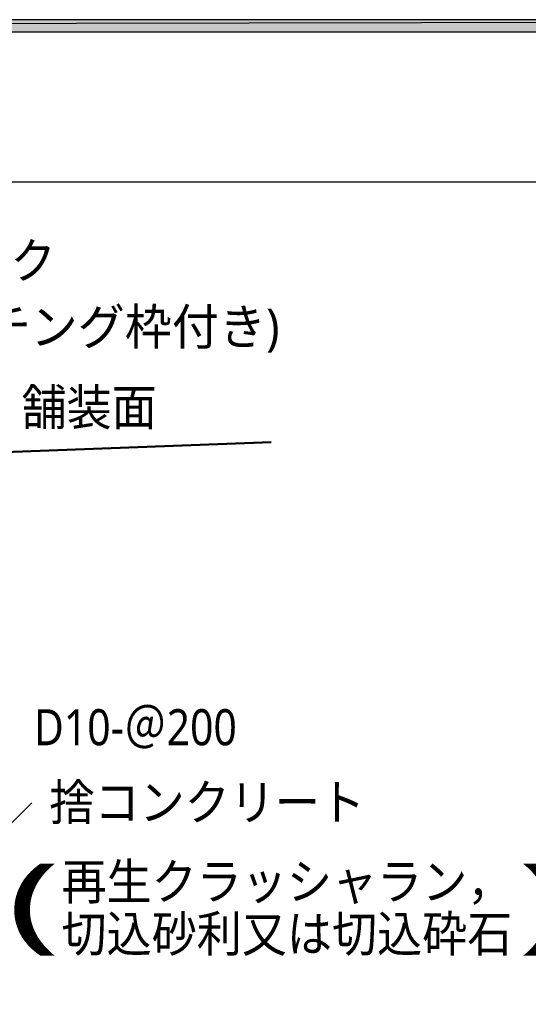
# Model space of a CAD drawing. Header units: millimetres. Extents: x 0 to 420, y 0 to 297.
# Drawn here: x 271.5 to 300.9, y 69.8 to 126.3 of the extents above; entities that cross this region are included whole.
import ezdxf
from ezdxf.enums import TextEntityAlignment as Align

# ---------------------------------------------------------------- set-up
doc = ezdxf.new("R2010")
doc.units = ezdxf.units.MM
doc.styles.add('kst32b', font='NotoSansJP-Variable.ttf')

msp = doc.modelspace()

# ---------------------------------------------------------------- hatches: boundary and pattern name
h = msp.add_hatch(color=7)
h.paths.add_polyline_path([(394.166, 125.645), (394.166, 126.344), (26.183, 125.645), (394.166, 125.645)])
h.paths.add_polyline_path([(394.166, 126.344), (26.183, 125.645), (26.183, 126.344), (394.166, 126.344)])

# ---------------------------------------------------------------- linework, layer by layer
at = {"lineweight": 0}
for points in [[(394.166, 125.645), (394.166, 126.344), (26.183, 125.645)], [(394.166, 126.344), (26.183, 125.645), (26.183, 126.344)]]:
    msp.add_lwpolyline(points, close=True, dxfattribs=at)
at = {"lineweight": 13}
for points in [[(394.166, 116.988), (26.183, 116.988)], [(260.816, 69.787), (272.246, 81.216)]]:
    msp.add_lwpolyline(points, dxfattribs=at)
at = {"lineweight": 30}
msp.add_lwpolyline([(260.414, 101.05), (286.046, 102.002)], dxfattribs=at)

# ---------------------------------------------------------------- texts
at = {"style": 'kst32b'}
for s, height, p, p2 in [('歩車道境界ブロック', 2.0791, (250.232, 111.421), (273.623, 111.421)), ('(グレーチング枠付き)', 2.07913, (260.541, 107.611), (286.53, 107.611)), ('舗装面', 2.0791, (271.653, 102.976), (279.45, 102.976)), ('D10-＠200', 2.0791, (272.373, 84.54), (284.068, 84.54)), ('捨コンクリート', 2.0791, (273.262, 80.222), (291.454, 80.222)), ('(          )', 4.33151, (270.828, 73.385), (303.314, 73.385)), ('再生クラッシャラン，', 2.0791, (273.96, 75.65), (299.949, 75.65)), ('切込砂利又は切込砕石', 2.0791, (273.96, 72.644), (299.949, 72.644))]:
    msp.add_text(s, height=height, dxfattribs=at).set_placement(p, p2, align=Align.FIT)

doc.saveas('drawing.dxf')
